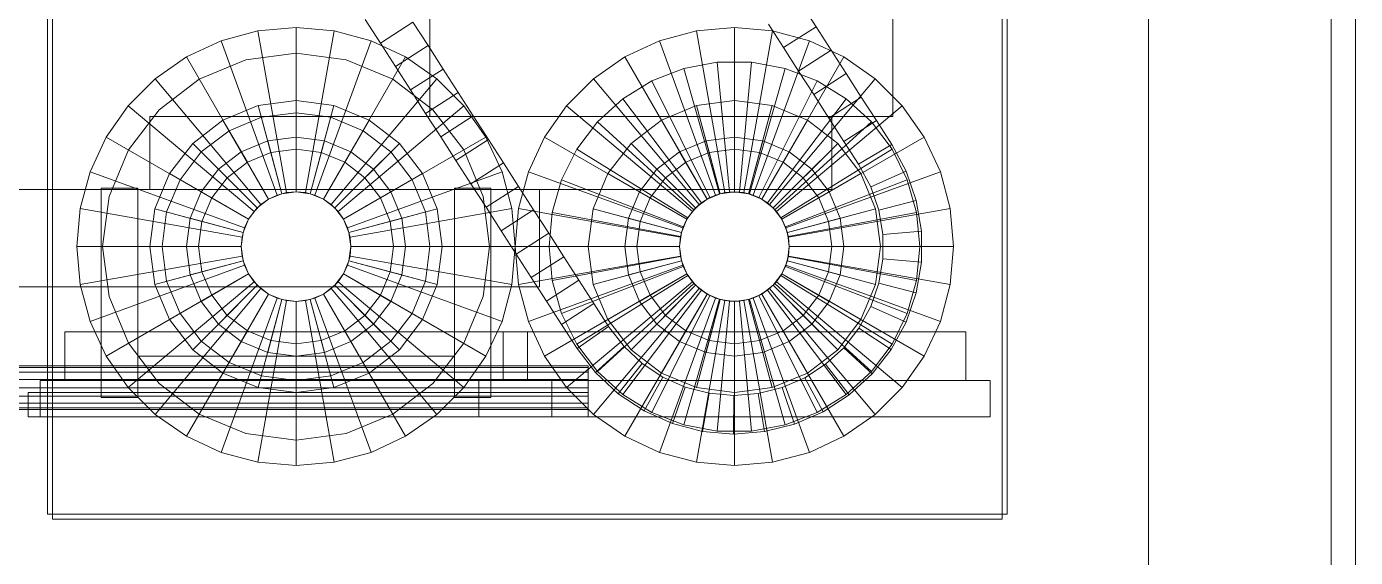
# Model space of a CAD drawing. Header units: millimetres. Extents: x -2500 to 58855, y -53268 to 6837.
# Drawn here: x 57156 to 57702, y 1799 to 2017 of the extents above; entities that cross this region are included whole.
import ezdxf

# ---------------------------------------------------------------- set-up
doc = ezdxf.new("R2010")
doc.units = ezdxf.units.MM
doc.layers.add('lateral_secador', color=7, linetype='Continuous', lineweight=0)

msp = doc.modelspace()

# ---------------------------------------------------------------- linework, layer by layer
at = {"layer": 'lateral_secador'}
for p, q in [((57692.116, 2935), (57692.116, 1175)), ((57702.116, 665), (57702.116, 2935)), ((57617.116, 2900), (57617.116, 650)), ((57165.116, 2316.5), (57165.116, 1816.5)), ((57167.116, 2316.5), (57167.116, 1816.5)), ((57557.116, 1816.5), (57557.116, 2316.5)), ((57559.116, 1816.5), (57559.116, 2316.5)), ((57474.446, 2026.483), (57480.642, 2016.844)), ((57301.748, 2010.132), (57295.552, 2019.771)), ((57322.116, 2020), (57322.116, 1980)), ((57512.116, 1980), (57512.116, 2020)), ((57251.488, 2015.133), (57236.334, 2011.072)), ((57267.116, 2016.5), (57251.488, 2015.133)), ((57263.209, 1948.658), (57251.488, 2015.133)), ((57282.744, 2015.133), (57267.116, 2016.5)), ((57267.116, 1949), (57267.116, 2016.5)), ((57271.023, 1948.658), (57282.744, 2015.133)), ((57297.898, 2011.072), (57282.744, 2015.133)), ((57315.106, 2018.719), (57301.748, 2010.132)), ((57321.302, 2009.081), (57315.106, 2018.719)), ((57431.488, 2015.133), (57416.334, 2011.072)), ((57447.116, 2016.5), (57431.488, 2015.133)), ((57443.209, 1948.658), (57431.488, 2015.133)), ((57462.744, 2015.133), (57447.116, 2016.5)), ((57447.116, 1949), (57447.116, 2016.5)), ((57451.023, 1948.658), (57462.744, 2015.133)), ((57461.088, 2017.896), (57467.284, 2008.257)), ((57477.898, 2011.072), (57462.744, 2015.133)), ((57467.284, 2008.257), (57480.642, 2016.844)), ((57480.642, 2016.844), (57486.838, 2007.206)), ((57236.334, 2011.072), (57222.116, 2004.442)), ((57259.42, 1947.643), (57236.334, 2011.072)), ((57274.811, 1947.643), (57297.898, 2011.072)), ((57312.116, 2004.442), (57297.898, 2011.072)), ((57307.944, 2000.494), (57301.748, 2010.132)), ((57321.302, 2009.081), (57307.944, 2000.494)), ((57327.498, 1999.442), (57321.302, 2009.081)), ((57416.334, 2011.072), (57402.116, 2004.442)), ((57439.42, 1947.643), (57416.334, 2011.072)), ((57454.811, 1947.643), (57477.898, 2011.072)), ((57467.284, 2008.257), (57473.48, 1998.619)), ((57492.116, 2004.442), (57477.898, 2011.072)), ((57222.116, 2004.442), (57209.265, 1995.444)), ((57255.866, 1945.986), (57222.116, 2004.442)), ((57246.54, 2003.291), (57227.366, 1995.349)), ((57267.116, 2006), (57246.54, 2003.291)), ((57287.692, 2003.291), (57267.116, 2006)), ((57278.366, 1945.986), (57312.116, 2004.442)), ((57306.866, 1995.349), (57287.692, 2003.291)), ((57324.967, 1995.444), (57312.116, 2004.442)), ((57402.116, 2004.442), (57389.265, 1995.444)), ((57435.866, 1945.986), (57402.116, 2004.442)), ((57458.366, 1945.986), (57492.116, 2004.442)), ((57473.48, 1998.619), (57486.838, 2007.206)), ((57486.838, 2007.206), (57493.034, 1997.567)), ((57504.967, 1995.444), (57492.116, 2004.442)), ((57314.14, 1990.855), (57307.944, 2000.494)), ((57327.498, 1999.442), (57314.14, 1990.855)), ((57333.694, 1989.804), (57327.498, 1999.442)), ((57426.286, 1999.71), (57413.188, 1994.636)), ((57440.093, 2002.291), (57426.286, 1999.71)), ((57440.958, 1948.141), (57426.286, 1999.71)), ((57454.139, 2002.291), (57440.093, 2002.291)), ((57445.04, 1948.904), (57440.093, 2002.291)), ((57449.192, 1948.904), (57454.139, 2002.291)), ((57453.273, 1948.141), (57467.946, 1999.71)), ((57467.946, 1999.71), (57454.139, 2002.291)), ((57481.044, 1994.636), (57467.946, 1999.71)), ((57473.48, 1998.619), (57479.676, 1988.98)), ((57479.676, 1988.98), (57493.034, 1997.567)), ((57493.034, 1997.567), (57499.23, 1987.929)), ((57209.265, 1995.444), (57198.172, 1984.351)), ((57252.653, 1943.736), (57209.265, 1995.444)), ((57227.366, 1995.349), (57210.901, 1982.715)), ((57281.579, 1943.736), (57324.967, 1995.444)), ((57323.331, 1982.715), (57306.866, 1995.349)), ((57336.06, 1984.351), (57324.967, 1995.444)), ((57389.265, 1995.444), (57378.172, 1984.351)), ((57432.653, 1943.736), (57389.265, 1995.444)), ((57413.188, 1994.636), (57401.246, 1987.242)), ((57437.087, 1946.641), (57413.188, 1994.636)), ((57457.145, 1946.641), (57481.044, 1994.636)), ((57461.579, 1943.736), (57504.967, 1995.444)), ((57492.986, 1987.242), (57481.044, 1994.636)), ((57516.06, 1984.351), (57504.967, 1995.444)), ((57267.116, 1986.5), (57251.587, 1984.456)), ((57282.645, 1984.456), (57267.116, 1986.5)), ((57267.116, 1966.5), (57267.116, 1986.5)), ((57267.116, 1949), (57267.116, 1986.5)), ((57320.336, 1981.217), (57314.14, 1990.855)), ((57333.694, 1989.804), (57320.336, 1981.217)), ((57339.89, 1980.165), (57333.694, 1989.804)), ((57401.246, 1987.242), (57390.866, 1977.779)), ((57433.557, 1944.455), (57401.246, 1987.242)), ((57447.116, 1986.5), (57431.587, 1984.456)), ((57462.645, 1984.456), (57447.116, 1986.5)), ((57447.116, 1966.5), (57447.116, 1986.5)), ((57447.116, 1949), (57447.116, 1986.5)), ((57460.675, 1944.455), (57492.986, 1987.242)), ((57479.676, 1988.98), (57485.873, 1979.342)), ((57485.873, 1979.342), (57499.23, 1987.929)), ((57503.366, 1977.779), (57492.986, 1987.242)), ((57499.23, 1987.929), (57505.427, 1978.29)), ((57198.172, 1984.351), (57189.174, 1971.5)), ((57249.88, 1940.963), (57198.172, 1984.351)), ((57210.901, 1982.715), (57198.267, 1966.25)), ((57251.587, 1984.456), (57237.116, 1978.462)), ((57256.763, 1965.137), (57251.587, 1984.456)), ((57261.292, 1948.233), (57251.587, 1984.456)), ((57267.116, 1981.5), (57252.881, 1979.626)), ((57281.351, 1979.626), (57267.116, 1981.5)), ((57272.939, 1948.233), (57282.645, 1984.456)), ((57277.469, 1965.137), (57282.645, 1984.456)), ((57297.116, 1978.462), (57282.645, 1984.456)), ((57284.352, 1940.963), (57336.06, 1984.351)), ((57326.533, 1971.578), (57320.336, 1981.217)), ((57335.965, 1966.25), (57323.331, 1982.715)), ((57345.058, 1971.5), (57336.06, 1984.351)), ((57378.172, 1984.351), (57369.174, 1971.5)), ((57429.88, 1940.963), (57378.172, 1984.351)), ((57431.587, 1984.456), (57417.116, 1978.462)), ((57436.763, 1965.137), (57431.587, 1984.456)), ((57441.292, 1948.233), (57431.587, 1984.456)), ((57452.939, 1948.233), (57462.645, 1984.456)), ((57457.469, 1965.137), (57462.645, 1984.456)), ((57477.116, 1978.462), (57462.645, 1984.456)), ((57464.352, 1940.963), (57516.06, 1984.351)), ((57525.058, 1971.5), (57516.06, 1984.351)), ((57207.116, 1980), (57487.116, 1980)), ((57207.116, 1980), (57207.116, 1950)), ((57237.116, 1978.462), (57224.689, 1968.926)), ((57247.116, 1961.141), (57237.116, 1978.462)), ((57255.866, 1945.986), (57237.116, 1978.462)), ((57252.881, 1979.626), (57239.616, 1974.131)), ((57278.366, 1945.986), (57297.116, 1978.462)), ((57294.616, 1974.131), (57281.351, 1979.626)), ((57287.116, 1961.141), (57297.116, 1978.462)), ((57309.542, 1968.926), (57297.116, 1978.462)), ((57322.116, 1980), (57512.116, 1980)), ((57339.89, 1980.165), (57326.533, 1971.578)), ((57346.087, 1970.527), (57339.89, 1980.165)), ((57390.866, 1977.779), (57382.401, 1966.57)), ((57430.488, 1941.658), (57390.866, 1977.779)), ((57417.116, 1978.462), (57404.689, 1968.926)), ((57427.116, 1961.141), (57417.116, 1978.462)), ((57435.866, 1945.986), (57417.116, 1978.462)), ((57458.366, 1945.986), (57477.116, 1978.462)), ((57463.744, 1941.658), (57503.366, 1977.779)), ((57467.116, 1961.141), (57477.116, 1978.462)), ((57489.542, 1968.926), (57477.116, 1978.462)), ((57485.873, 1979.342), (57492.069, 1969.703)), ((57487.116, 1950), (57487.116, 1980)), ((57492.069, 1969.703), (57505.427, 1978.29)), ((57511.831, 1966.57), (57503.366, 1977.779)), ((57505.427, 1978.29), (57511.779, 1968.399)), ((57189.174, 1971.5), (57182.544, 1957.282)), ((57247.63, 1937.75), (57189.174, 1971.5)), ((57239.616, 1974.131), (57228.225, 1965.391)), ((57255.469, 1969.967), (57244.616, 1965.471)), ((57267.116, 1971.5), (57255.469, 1969.967)), ((57261.292, 1948.233), (57255.469, 1969.967)), ((57278.763, 1969.967), (57267.116, 1971.5)), ((57267.116, 1949), (57267.116, 1971.5)), ((57272.939, 1948.233), (57278.763, 1969.967)), ((57289.616, 1965.471), (57278.763, 1969.967)), ((57286.601, 1937.75), (57345.058, 1971.5)), ((57306.007, 1965.391), (57294.616, 1974.131)), ((57332.729, 1961.94), (57326.533, 1971.578)), ((57346.087, 1970.527), (57332.729, 1961.94)), ((57351.688, 1957.282), (57345.058, 1971.5)), ((57352.283, 1960.888), (57346.087, 1970.527)), ((57369.174, 1971.5), (57362.544, 1957.282)), ((57427.63, 1937.75), (57369.174, 1971.5)), ((57435.469, 1969.967), (57424.616, 1965.471)), ((57447.116, 1971.5), (57435.469, 1969.967)), ((57441.292, 1948.233), (57435.469, 1969.967)), ((57458.763, 1969.967), (57447.116, 1971.5)), ((57447.116, 1949), (57447.116, 1971.5)), ((57452.939, 1948.233), (57458.763, 1969.967)), ((57469.616, 1965.471), (57458.763, 1969.967)), ((57466.601, 1937.75), (57525.058, 1971.5)), ((57531.688, 1957.282), (57525.058, 1971.5)), ((57198.267, 1966.25), (57190.325, 1947.076)), ((57224.689, 1968.926), (57215.154, 1956.5)), ((57228.225, 1965.391), (57219.484, 1954)), ((57238.832, 1954.784), (57224.689, 1968.926)), ((57251.206, 1942.41), (57224.689, 1968.926)), ((57244.616, 1965.471), (57235.296, 1958.32)), ((57255.866, 1945.986), (57244.616, 1965.471)), ((57256.763, 1965.137), (57247.116, 1961.141)), ((57267.116, 1966.5), (57256.763, 1965.137)), ((57277.469, 1965.137), (57267.116, 1966.5)), ((57287.116, 1961.141), (57277.469, 1965.137)), ((57278.366, 1945.986), (57289.616, 1965.471)), ((57283.026, 1942.41), (57309.542, 1968.926)), ((57298.936, 1958.32), (57289.616, 1965.471)), ((57295.4, 1954.784), (57309.542, 1968.926)), ((57314.747, 1954), (57306.007, 1965.391)), ((57319.077, 1956.5), (57309.542, 1968.926)), ((57343.907, 1947.076), (57335.965, 1966.25)), ((57382.401, 1966.57), (57376.14, 1953.996)), ((57427.986, 1938.345), (57382.401, 1966.57)), ((57404.689, 1968.926), (57395.154, 1956.5)), ((57418.832, 1954.784), (57404.689, 1968.926)), ((57431.206, 1942.41), (57404.689, 1968.926)), ((57424.616, 1965.471), (57415.296, 1958.32)), ((57435.866, 1945.986), (57424.616, 1965.471)), ((57427.116, 1961.141), (57436.763, 1965.137)), ((57436.763, 1965.137), (57447.116, 1966.5)), ((57447.116, 1966.5), (57457.469, 1965.137)), ((57457.469, 1965.137), (57467.116, 1961.141)), ((57458.366, 1945.986), (57469.616, 1965.471)), ((57463.026, 1942.41), (57489.542, 1968.926)), ((57466.246, 1938.345), (57511.831, 1966.57)), ((57478.936, 1958.32), (57469.616, 1965.471)), ((57475.4, 1954.784), (57489.542, 1968.926)), ((57499.077, 1956.5), (57489.542, 1968.926)), ((57492.069, 1969.703), (57498.109, 1960.317)), ((57498.109, 1960.317), (57511.779, 1968.399)), ((57511.779, 1968.399), (57517.666, 1957.487)), ((57518.092, 1953.996), (57511.831, 1966.57)), ((57247.116, 1961.141), (57238.832, 1954.784)), ((57295.4, 1954.784), (57287.116, 1961.141)), ((57338.925, 1952.301), (57332.729, 1961.94)), ((57352.283, 1960.888), (57338.925, 1952.301)), ((57358.479, 1951.25), (57352.283, 1960.888)), ((57418.832, 1954.784), (57427.116, 1961.141)), ((57467.116, 1961.141), (57475.4, 1954.784)), ((57498.109, 1960.317), (57503.126, 1951.103)), ((57182.544, 1957.282), (57178.483, 1942.128)), ((57245.973, 1934.195), (57182.544, 1957.282)), ((57215.154, 1956.5), (57209.16, 1942.029)), ((57219.484, 1954), (57213.99, 1940.735)), ((57232.475, 1946.5), (57215.154, 1956.5)), ((57247.63, 1937.75), (57215.154, 1956.5)), ((57235.296, 1958.32), (57228.145, 1949)), ((57238.832, 1954.784), (57232.475, 1946.5)), ((57251.206, 1942.41), (57235.296, 1958.32)), ((57283.026, 1942.41), (57298.936, 1958.32)), ((57286.601, 1937.75), (57319.077, 1956.5)), ((57288.259, 1934.195), (57351.688, 1957.282)), ((57301.757, 1946.5), (57295.4, 1954.784)), ((57306.087, 1949), (57298.936, 1958.32)), ((57301.757, 1946.5), (57319.077, 1956.5)), ((57320.242, 1940.735), (57314.747, 1954)), ((57325.071, 1942.029), (57319.077, 1956.5)), ((57355.749, 1942.128), (57351.688, 1957.282)), ((57362.544, 1957.282), (57358.483, 1942.128)), ((57425.973, 1934.195), (57362.544, 1957.282)), ((57376.14, 1953.996), (57372.296, 1940.486)), ((57426.135, 1934.628), (57376.14, 1953.996)), ((57395.154, 1956.5), (57389.16, 1942.029)), ((57412.475, 1946.5), (57395.154, 1956.5)), ((57427.63, 1937.75), (57395.154, 1956.5)), ((57415.296, 1958.32), (57408.145, 1949)), ((57412.475, 1946.5), (57418.832, 1954.784)), ((57431.206, 1942.41), (57415.296, 1958.32)), ((57463.026, 1942.41), (57478.936, 1958.32)), ((57466.601, 1937.75), (57499.077, 1956.5)), ((57468.096, 1934.628), (57518.092, 1953.996)), ((57468.259, 1934.195), (57531.688, 1957.282)), ((57475.4, 1954.784), (57481.757, 1946.5)), ((57486.087, 1949), (57478.936, 1958.32)), ((57481.757, 1946.5), (57499.077, 1956.5)), ((57505.071, 1942.029), (57499.077, 1956.5)), ((57503.126, 1951.103), (57517.666, 1957.487)), ((57517.666, 1957.487), (57521.813, 1945.421)), ((57521.936, 1940.486), (57518.092, 1953.996)), ((57535.749, 1942.128), (57531.688, 1957.282)), ((38067.116, 1950), (57367.116, 1950)), ((57187.116, 1950.5), (57202.116, 1950.5)), ((57187.116, 1950.5), (57187.116, 1864.5)), ((57202.116, 1864.5), (57202.116, 1950.5)), ((57207.116, 1950), (57487.116, 1950)), ((57228.145, 1949), (57223.649, 1938.147)), ((57247.63, 1937.75), (57228.145, 1949)), ((57261.292, 1948.233), (57255.866, 1945.986)), ((57259.42, 1947.643), (57263.209, 1948.658)), ((57267.116, 1949), (57261.292, 1948.233)), ((57263.209, 1948.658), (57267.116, 1949)), ((57272.939, 1948.233), (57267.116, 1949)), ((57267.116, 1949), (57271.023, 1948.658)), ((57271.023, 1948.658), (57274.811, 1947.643)), ((57278.366, 1945.986), (57272.939, 1948.233)), ((57286.601, 1937.75), (57306.087, 1949)), ((57310.583, 1938.147), (57306.087, 1949)), ((57332.116, 1950.5), (57347.116, 1950.5)), ((57332.116, 1950.5), (57332.116, 1864.5)), ((57345.121, 1942.663), (57338.925, 1952.301)), ((57358.479, 1951.25), (57345.121, 1942.663)), ((57347.116, 1864.5), (57347.116, 1950.5)), ((57364.675, 1941.611), (57358.479, 1951.25)), ((57367.116, 1910), (57367.116, 1950)), ((57408.145, 1949), (57403.649, 1938.147)), ((57427.63, 1937.75), (57408.145, 1949)), ((57441.292, 1948.233), (57435.866, 1945.986)), ((57437.087, 1946.641), (57440.958, 1948.141)), ((57439.42, 1947.643), (57443.209, 1948.658)), ((57440.958, 1948.141), (57445.04, 1948.904)), ((57447.116, 1949), (57441.292, 1948.233)), ((57443.209, 1948.658), (57447.116, 1949)), ((57445.04, 1948.904), (57449.192, 1948.904)), ((57452.939, 1948.233), (57447.116, 1949)), ((57447.116, 1949), (57451.023, 1948.658)), ((57449.192, 1948.904), (57453.273, 1948.141)), ((57451.023, 1948.658), (57454.811, 1947.643)), ((57458.366, 1945.986), (57452.939, 1948.233)), ((57453.273, 1948.141), (57457.145, 1946.641)), ((57466.601, 1937.75), (57486.087, 1949)), ((57490.583, 1938.147), (57486.087, 1949)), ((57503.126, 1951.103), (57506.419, 1941.521)), ((57190.325, 1947.076), (57187.616, 1926.5)), ((57232.475, 1946.5), (57228.479, 1936.853)), ((57249.88, 1940.963), (57252.653, 1943.736)), ((57255.866, 1945.986), (57251.206, 1942.41)), ((57252.653, 1943.736), (57255.866, 1945.986)), ((57255.866, 1945.986), (57259.42, 1947.643)), ((57274.811, 1947.643), (57278.366, 1945.986)), ((57283.026, 1942.41), (57278.366, 1945.986)), ((57278.366, 1945.986), (57281.579, 1943.736)), ((57281.579, 1943.736), (57284.352, 1940.963)), ((57305.753, 1936.853), (57301.757, 1946.5)), ((57346.616, 1926.5), (57343.907, 1947.076)), ((57351.317, 1933.024), (57345.121, 1942.663)), ((57408.479, 1936.853), (57412.475, 1946.5)), ((57429.88, 1940.963), (57432.653, 1943.736)), ((57430.488, 1941.658), (57433.557, 1944.455)), ((57435.866, 1945.986), (57431.206, 1942.41)), ((57432.653, 1943.736), (57435.866, 1945.986)), ((57433.557, 1944.455), (57437.087, 1946.641)), ((57435.866, 1945.986), (57439.42, 1947.643)), ((57454.811, 1947.643), (57458.366, 1945.986)), ((57457.145, 1946.641), (57460.675, 1944.455)), ((57463.026, 1942.41), (57458.366, 1945.986)), ((57458.366, 1945.986), (57461.579, 1943.736)), ((57460.675, 1944.455), (57463.744, 1941.658)), ((57461.579, 1943.736), (57464.352, 1940.963)), ((57481.757, 1946.5), (57485.753, 1936.853)), ((57506.419, 1941.521), (57521.813, 1945.421)), ((57521.813, 1945.421), (57523.911, 1932.834)), ((57178.483, 1942.128), (57177.116, 1926.5)), ((57244.958, 1930.407), (57178.483, 1942.128)), ((57209.16, 1942.029), (57207.116, 1926.5)), ((57228.479, 1936.853), (57209.16, 1942.029)), ((57245.383, 1932.323), (57209.16, 1942.029)), ((57213.99, 1940.735), (57212.116, 1926.5)), ((57223.649, 1938.147), (57222.116, 1926.5)), ((57245.383, 1932.323), (57223.649, 1938.147)), ((57247.63, 1937.75), (57245.383, 1932.323)), ((57245.973, 1934.195), (57247.63, 1937.75)), ((57251.206, 1942.41), (57247.63, 1937.75)), ((57247.63, 1937.75), (57249.88, 1940.963)), ((57286.601, 1937.75), (57283.026, 1942.41)), ((57284.352, 1940.963), (57286.601, 1937.75)), ((57288.849, 1932.323), (57286.601, 1937.75)), ((57286.601, 1937.75), (57288.259, 1934.195)), ((57288.849, 1932.323), (57325.071, 1942.029)), ((57288.849, 1932.323), (57310.583, 1938.147)), ((57289.274, 1930.407), (57355.749, 1942.128)), ((57305.753, 1936.853), (57325.071, 1942.029)), ((57312.116, 1926.5), (57310.583, 1938.147)), ((57322.116, 1926.5), (57320.242, 1940.735)), ((57327.116, 1926.5), (57325.071, 1942.029)), ((57364.675, 1941.611), (57351.317, 1933.024)), ((57357.116, 1926.5), (57355.749, 1942.128)), ((57358.483, 1942.128), (57357.116, 1926.5)), ((57424.958, 1930.407), (57358.483, 1942.128)), ((57370.871, 1931.973), (57364.675, 1941.611)), ((57372.296, 1940.486), (57371, 1926.5)), ((57424.999, 1930.634), (57372.296, 1940.486)), ((57389.16, 1942.029), (57387.116, 1926.5)), ((57408.479, 1936.853), (57389.16, 1942.029)), ((57425.383, 1932.323), (57389.16, 1942.029)), ((57403.649, 1938.147), (57402.116, 1926.5)), ((57425.383, 1932.323), (57403.649, 1938.147)), ((57427.63, 1937.75), (57425.383, 1932.323)), ((57425.973, 1934.195), (57427.63, 1937.75)), ((57426.135, 1934.628), (57427.986, 1938.345)), ((57431.206, 1942.41), (57427.63, 1937.75)), ((57427.63, 1937.75), (57429.88, 1940.963)), ((57427.986, 1938.345), (57430.488, 1941.658)), ((57466.601, 1937.75), (57463.026, 1942.41)), ((57463.744, 1941.658), (57466.246, 1938.345)), ((57464.352, 1940.963), (57466.601, 1937.75)), ((57466.246, 1938.345), (57468.096, 1934.628)), ((57468.849, 1932.323), (57466.601, 1937.75)), ((57466.601, 1937.75), (57468.259, 1934.195)), ((57468.849, 1932.323), (57505.071, 1942.029)), ((57468.849, 1932.323), (57490.583, 1938.147)), ((57469.233, 1930.634), (57521.936, 1940.486)), ((57469.274, 1930.407), (57535.749, 1942.128)), ((57485.753, 1936.853), (57505.071, 1942.029)), ((57492.116, 1926.5), (57490.583, 1938.147)), ((57507.116, 1926.5), (57505.071, 1942.029)), ((57506.419, 1941.521), (57508.085, 1931.529)), ((57523.232, 1926.5), (57521.936, 1940.486)), ((57537.116, 1926.5), (57535.749, 1942.128)), ((57228.479, 1936.853), (57227.116, 1926.5)), ((57245.383, 1932.323), (57244.616, 1926.5)), ((57244.958, 1930.407), (57245.973, 1934.195)), ((57288.259, 1934.195), (57289.274, 1930.407)), ((57289.616, 1926.5), (57288.849, 1932.323)), ((57307.116, 1926.5), (57305.753, 1936.853)), ((57357.513, 1923.385), (57351.317, 1933.024)), ((57370.871, 1931.973), (57357.513, 1923.385)), ((57377.068, 1922.334), (57370.871, 1931.973)), ((57407.116, 1926.5), (57408.479, 1936.853)), ((57425.383, 1932.323), (57424.616, 1926.5)), ((57424.958, 1930.407), (57425.973, 1934.195)), ((57424.999, 1930.634), (57426.135, 1934.628)), ((57468.096, 1934.628), (57469.233, 1930.634)), ((57468.259, 1934.195), (57469.274, 1930.407)), ((57469.616, 1926.5), (57468.849, 1932.323)), ((57485.753, 1936.853), (57487.116, 1926.5)), ((57508.085, 1931.529), (57523.911, 1932.834)), ((57523.911, 1932.834), (57523.903, 1920.074)), ((57244.616, 1926.5), (57177.116, 1926.5)), ((57177.116, 1926.5), (57178.483, 1910.872)), ((57187.616, 1926.5), (57190.325, 1905.924)), ((57227.116, 1926.5), (57207.116, 1926.5)), ((57207.116, 1926.5), (57209.16, 1910.971)), ((57244.616, 1926.5), (57207.116, 1926.5)), ((57212.116, 1926.5), (57213.99, 1912.265)), ((57244.616, 1926.5), (57222.116, 1926.5)), ((57222.116, 1926.5), (57223.649, 1914.853)), ((57227.116, 1926.5), (57228.479, 1916.147)), ((57244.616, 1926.5), (57244.958, 1930.407)), ((57244.616, 1926.5), (57245.383, 1920.677)), ((57244.958, 1922.593), (57244.616, 1926.5)), ((57288.849, 1920.677), (57289.616, 1926.5)), ((57289.274, 1930.407), (57289.616, 1926.5)), ((57289.616, 1926.5), (57289.274, 1922.593)), ((57327.116, 1926.5), (57289.616, 1926.5)), ((57312.116, 1926.5), (57289.616, 1926.5)), ((57357.116, 1926.5), (57289.616, 1926.5)), ((57305.753, 1916.147), (57307.116, 1926.5)), ((57327.116, 1926.5), (57307.116, 1926.5)), ((57310.583, 1914.853), (57312.116, 1926.5)), ((57320.242, 1912.265), (57322.116, 1926.5)), ((57325.071, 1910.971), (57327.116, 1926.5)), ((57343.907, 1905.924), (57346.616, 1926.5)), ((57355.749, 1910.872), (57357.116, 1926.5)), ((57424.616, 1926.5), (57357.116, 1926.5)), ((57357.116, 1926.5), (57358.483, 1910.872)), ((57424.616, 1926.5), (57371, 1926.5)), ((57371, 1926.5), (57372.296, 1912.514)), ((57407.116, 1926.5), (57387.116, 1926.5)), ((57387.116, 1926.5), (57389.16, 1910.971)), ((57424.616, 1926.5), (57387.116, 1926.5)), ((57424.616, 1926.5), (57402.116, 1926.5)), ((57402.116, 1926.5), (57403.649, 1914.853)), ((57408.479, 1916.147), (57407.116, 1926.5)), ((57424.616, 1926.5), (57424.999, 1930.634)), ((57424.616, 1926.5), (57424.958, 1930.407)), ((57424.616, 1926.5), (57425.383, 1920.677)), ((57424.999, 1922.366), (57424.616, 1926.5)), ((57424.958, 1922.593), (57424.616, 1926.5)), ((57468.849, 1920.677), (57469.616, 1926.5)), ((57469.233, 1930.634), (57469.616, 1926.5)), ((57469.616, 1926.5), (57469.233, 1922.366)), ((57469.274, 1930.407), (57469.616, 1926.5)), ((57469.616, 1926.5), (57469.274, 1922.593)), ((57507.116, 1926.5), (57469.616, 1926.5)), ((57492.116, 1926.5), (57469.616, 1926.5)), ((57523.232, 1926.5), (57469.616, 1926.5)), ((57537.116, 1926.5), (57469.616, 1926.5)), ((57487.116, 1926.5), (57485.753, 1916.147)), ((57507.116, 1926.5), (57487.116, 1926.5)), ((57490.583, 1914.853), (57492.116, 1926.5)), ((57505.071, 1910.971), (57507.116, 1926.5)), ((57508.085, 1931.529), (57508.079, 1921.399)), ((57521.936, 1912.514), (57523.232, 1926.5)), ((57535.749, 1910.872), (57537.116, 1926.5)), ((57244.958, 1922.593), (57178.483, 1910.872)), ((57245.973, 1918.805), (57244.958, 1922.593)), ((57289.274, 1922.593), (57288.259, 1918.805)), ((57289.274, 1922.593), (57355.749, 1910.872)), ((57363.71, 1913.747), (57357.513, 1923.385)), ((57424.958, 1922.593), (57358.483, 1910.872)), ((57377.068, 1922.334), (57363.71, 1913.747)), ((57424.999, 1922.366), (57372.296, 1912.514)), ((57383.264, 1912.696), (57377.068, 1922.334)), ((57425.973, 1918.805), (57424.958, 1922.593)), ((57426.135, 1918.372), (57424.999, 1922.366)), ((57469.233, 1922.366), (57468.096, 1918.372)), ((57469.274, 1922.593), (57468.259, 1918.805)), ((57469.233, 1922.366), (57521.936, 1912.514)), ((57469.274, 1922.593), (57535.749, 1910.872)), ((57508.079, 1921.399), (57506.401, 1911.408)), ((57508.079, 1921.399), (57523.903, 1920.074)), ((57245.973, 1918.805), (57182.544, 1895.718)), ((57247.63, 1915.25), (57189.174, 1881.5)), ((57245.383, 1920.677), (57209.16, 1910.971)), ((57228.479, 1916.147), (57209.16, 1910.971)), ((57247.63, 1915.25), (57215.154, 1896.5)), ((57245.383, 1920.677), (57223.649, 1914.853)), ((57247.63, 1915.25), (57228.145, 1904)), ((57228.479, 1916.147), (57232.475, 1906.5)), ((57245.383, 1920.677), (57247.63, 1915.25)), ((57247.63, 1915.25), (57245.973, 1918.805)), ((57247.63, 1915.25), (57251.206, 1910.59)), ((57249.88, 1912.037), (57247.63, 1915.25)), ((57283.026, 1910.59), (57286.601, 1915.25)), ((57286.601, 1915.25), (57284.352, 1912.037)), ((57286.601, 1915.25), (57288.849, 1920.677)), ((57288.259, 1918.805), (57286.601, 1915.25)), ((57286.601, 1915.25), (57319.077, 1896.5)), ((57286.601, 1915.25), (57306.087, 1904)), ((57286.601, 1915.25), (57345.058, 1881.5)), ((57288.259, 1918.805), (57351.688, 1895.718)), ((57288.849, 1920.677), (57325.071, 1910.971)), ((57288.849, 1920.677), (57310.583, 1914.853)), ((57301.757, 1906.5), (57305.753, 1916.147)), ((57305.753, 1916.147), (57325.071, 1910.971)), ((57425.973, 1918.805), (57362.544, 1895.718)), ((57427.63, 1915.25), (57369.174, 1881.5)), ((57426.135, 1918.372), (57376.14, 1899.004)), ((57425.383, 1920.677), (57389.16, 1910.971)), ((57408.479, 1916.147), (57389.16, 1910.971)), ((57427.63, 1915.25), (57395.154, 1896.5)), ((57425.383, 1920.677), (57403.649, 1914.853)), ((57427.63, 1915.25), (57408.145, 1904)), ((57412.475, 1906.5), (57408.479, 1916.147)), ((57425.383, 1920.677), (57427.63, 1915.25)), ((57427.63, 1915.25), (57425.973, 1918.805)), ((57427.986, 1914.655), (57426.135, 1918.372)), ((57427.63, 1915.25), (57431.206, 1910.59)), ((57429.88, 1912.037), (57427.63, 1915.25)), ((57463.026, 1910.59), (57466.601, 1915.25)), ((57466.601, 1915.25), (57464.352, 1912.037)), ((57468.096, 1918.372), (57466.246, 1914.655)), ((57466.601, 1915.25), (57468.849, 1920.677)), ((57468.259, 1918.805), (57466.601, 1915.25)), ((57466.601, 1915.25), (57499.077, 1896.5)), ((57466.601, 1915.25), (57486.087, 1904)), ((57466.601, 1915.25), (57525.058, 1881.5)), ((57468.096, 1918.372), (57518.092, 1899.004)), ((57468.259, 1918.805), (57531.688, 1895.718)), ((57468.849, 1920.677), (57505.071, 1910.971)), ((57468.849, 1920.677), (57490.583, 1914.853)), ((57485.753, 1916.147), (57481.757, 1906.5)), ((57485.753, 1916.147), (57505.071, 1910.971)), ((57523.903, 1920.074), (57521.79, 1907.49)), ((38067.116, 1910), (57367.116, 1910)), ((57178.483, 1910.872), (57182.544, 1895.718)), ((57249.88, 1912.037), (57198.172, 1868.649)), ((57209.16, 1910.971), (57215.154, 1896.5)), ((57213.99, 1912.265), (57219.484, 1899)), ((57223.649, 1914.853), (57228.145, 1904)), ((57251.206, 1910.59), (57224.689, 1884.074)), ((57251.206, 1910.59), (57235.296, 1894.68)), ((57252.653, 1909.264), (57249.88, 1912.037)), ((57251.206, 1910.59), (57255.866, 1907.014)), ((57278.366, 1907.014), (57283.026, 1910.59)), ((57284.352, 1912.037), (57281.579, 1909.264)), ((57283.026, 1910.59), (57309.542, 1884.074)), ((57283.026, 1910.59), (57298.936, 1894.68)), ((57284.352, 1912.037), (57336.06, 1868.649)), ((57306.087, 1904), (57310.583, 1914.853)), ((57314.747, 1899), (57320.242, 1912.265)), ((57319.077, 1896.5), (57325.071, 1910.971)), ((57351.688, 1895.718), (57355.749, 1910.872)), ((57358.483, 1910.872), (57362.544, 1895.718)), ((57369.906, 1904.108), (57363.71, 1913.747)), ((57383.264, 1912.696), (57369.906, 1904.108)), ((57372.296, 1912.514), (57376.14, 1899.004)), ((57429.88, 1912.037), (57378.172, 1868.649)), ((57427.986, 1914.655), (57382.401, 1886.43)), ((57389.46, 1903.057), (57383.264, 1912.696)), ((57389.16, 1910.971), (57395.154, 1896.5)), ((57430.488, 1911.342), (57390.866, 1875.221)), ((57403.649, 1914.853), (57408.145, 1904)), ((57431.206, 1910.59), (57404.689, 1884.074)), ((57431.206, 1910.59), (57415.296, 1894.68)), ((57430.488, 1911.342), (57427.986, 1914.655)), ((57432.653, 1909.264), (57429.88, 1912.037)), ((57433.557, 1908.545), (57430.488, 1911.342)), ((57431.206, 1910.59), (57435.866, 1907.014)), ((57458.366, 1907.014), (57463.026, 1910.59)), ((57463.744, 1911.342), (57460.675, 1908.545)), ((57464.352, 1912.037), (57461.579, 1909.264)), ((57463.026, 1910.59), (57489.542, 1884.074)), ((57463.026, 1910.59), (57478.936, 1894.68)), ((57466.246, 1914.655), (57463.744, 1911.342)), ((57463.744, 1911.342), (57503.366, 1875.221)), ((57464.352, 1912.037), (57516.06, 1868.649)), ((57466.246, 1914.655), (57511.831, 1886.43)), ((57486.087, 1904), (57490.583, 1914.853)), ((57499.077, 1896.5), (57505.071, 1910.971)), ((57506.401, 1911.408), (57503.097, 1901.831)), ((57506.401, 1911.408), (57521.79, 1907.49)), ((57518.092, 1899.004), (57521.936, 1912.514)), ((57531.688, 1895.718), (57535.749, 1910.872)), ((57190.325, 1905.924), (57198.267, 1886.75)), ((57252.653, 1909.264), (57209.265, 1857.556)), ((57232.475, 1906.5), (57215.154, 1896.5)), ((57255.866, 1907.014), (57222.116, 1848.558)), ((57232.475, 1906.5), (57238.832, 1898.216)), ((57259.42, 1905.357), (57236.334, 1841.928)), ((57255.866, 1907.014), (57237.116, 1874.538)), ((57255.866, 1907.014), (57244.616, 1887.529)), ((57263.209, 1904.342), (57251.488, 1837.867)), ((57261.292, 1904.767), (57251.587, 1868.544)), ((57255.866, 1907.014), (57252.653, 1909.264)), ((57261.292, 1904.767), (57255.469, 1883.033)), ((57255.866, 1907.014), (57261.292, 1904.767)), ((57259.42, 1905.357), (57255.866, 1907.014)), ((57263.209, 1904.342), (57259.42, 1905.357)), ((57261.292, 1904.767), (57267.116, 1904)), ((57267.116, 1904), (57263.209, 1904.342)), ((57267.116, 1904), (57272.939, 1904.767)), ((57271.023, 1904.342), (57267.116, 1904)), ((57274.811, 1905.357), (57271.023, 1904.342)), ((57271.023, 1904.342), (57282.744, 1837.867)), ((57272.939, 1904.767), (57278.366, 1907.014)), ((57272.939, 1904.767), (57282.645, 1868.544)), ((57272.939, 1904.767), (57278.763, 1883.033)), ((57278.366, 1907.014), (57274.811, 1905.357)), ((57274.811, 1905.357), (57297.898, 1841.928)), ((57281.579, 1909.264), (57278.366, 1907.014)), ((57278.366, 1907.014), (57297.116, 1874.538)), ((57278.366, 1907.014), (57289.616, 1887.529)), ((57278.366, 1907.014), (57312.116, 1848.558)), ((57281.579, 1909.264), (57324.967, 1857.556)), ((57295.4, 1898.216), (57301.757, 1906.5)), ((57301.757, 1906.5), (57319.077, 1896.5)), ((57335.965, 1886.75), (57343.907, 1905.924)), ((57432.653, 1909.264), (57389.265, 1857.556)), ((57412.475, 1906.5), (57395.154, 1896.5)), ((57433.557, 1908.545), (57401.246, 1865.758)), ((57435.866, 1907.014), (57402.116, 1848.558)), ((57418.832, 1898.216), (57412.475, 1906.5)), ((57437.087, 1906.359), (57413.188, 1858.364)), ((57439.42, 1905.357), (57416.334, 1841.928)), ((57435.866, 1907.014), (57417.116, 1874.538)), ((57435.866, 1907.014), (57424.616, 1887.529)), ((57440.958, 1904.859), (57426.286, 1853.29)), ((57443.209, 1904.342), (57431.488, 1837.867)), ((57441.292, 1904.767), (57431.587, 1868.544)), ((57435.866, 1907.014), (57432.653, 1909.264)), ((57437.087, 1906.359), (57433.557, 1908.545)), ((57441.292, 1904.767), (57435.469, 1883.033)), ((57435.866, 1907.014), (57441.292, 1904.767)), ((57439.42, 1905.357), (57435.866, 1907.014)), ((57440.958, 1904.859), (57437.087, 1906.359)), ((57443.209, 1904.342), (57439.42, 1905.357)), ((57445.04, 1904.096), (57440.958, 1904.859)), ((57441.292, 1904.767), (57447.116, 1904)), ((57447.116, 1904), (57443.209, 1904.342)), ((57447.116, 1904), (57452.939, 1904.767)), ((57451.023, 1904.342), (57447.116, 1904)), ((57453.273, 1904.859), (57449.192, 1904.096)), ((57454.811, 1905.357), (57451.023, 1904.342)), ((57451.023, 1904.342), (57462.744, 1837.867)), ((57452.939, 1904.767), (57458.366, 1907.014)), ((57452.939, 1904.767), (57462.645, 1868.544)), ((57452.939, 1904.767), (57458.763, 1883.033)), ((57457.145, 1906.359), (57453.273, 1904.859)), ((57453.273, 1904.859), (57467.946, 1853.29)), ((57458.366, 1907.014), (57454.811, 1905.357)), ((57454.811, 1905.357), (57477.898, 1841.928)), ((57460.675, 1908.545), (57457.145, 1906.359)), ((57457.145, 1906.359), (57481.044, 1858.364)), ((57461.579, 1909.264), (57458.366, 1907.014)), ((57458.366, 1907.014), (57477.116, 1874.538)), ((57458.366, 1907.014), (57469.616, 1887.529)), ((57458.366, 1907.014), (57492.116, 1848.558)), ((57460.675, 1908.545), (57492.986, 1865.758)), ((57461.579, 1909.264), (57504.967, 1857.556)), ((57481.757, 1906.5), (57475.4, 1898.216)), ((57481.757, 1906.5), (57499.077, 1896.5)), ((57521.79, 1907.49), (57517.629, 1895.428)), ((57219.484, 1899), (57228.225, 1887.609)), ((57228.145, 1904), (57235.296, 1894.68)), ((57267.116, 1904), (57267.116, 1866.5)), ((57267.116, 1904), (57267.116, 1881.5)), ((57267.116, 1904), (57267.116, 1836.5)), ((57298.936, 1894.68), (57306.087, 1904)), ((57306.007, 1887.609), (57314.747, 1899)), ((57376.102, 1894.47), (57369.906, 1904.108)), ((57389.46, 1903.057), (57376.102, 1894.47)), ((57376.14, 1899.004), (57382.401, 1886.43)), ((57395.473, 1893.692), (57389.46, 1903.057)), ((57408.145, 1904), (57415.296, 1894.68)), ((57445.04, 1904.096), (57440.093, 1850.709)), ((57449.192, 1904.096), (57445.04, 1904.096)), ((57447.116, 1904), (57447.116, 1866.5)), ((57447.116, 1904), (57447.116, 1881.5)), ((57447.116, 1904), (57447.116, 1836.5)), ((57449.192, 1904.096), (57454.139, 1850.709)), ((57478.936, 1894.68), (57486.087, 1904)), ((57503.097, 1901.831), (57498.259, 1892.931)), ((57503.097, 1901.831), (57517.629, 1895.428)), ((57511.831, 1886.43), (57518.092, 1899.004)), ((57182.544, 1895.718), (57189.174, 1881.5)), ((57215.154, 1896.5), (57224.689, 1884.074)), ((57238.832, 1898.216), (57224.689, 1884.074)), ((57235.296, 1894.68), (57244.616, 1887.529)), ((57238.832, 1898.216), (57247.116, 1891.859)), ((57287.116, 1891.859), (57295.4, 1898.216)), ((57289.616, 1887.529), (57298.936, 1894.68)), ((57295.4, 1898.216), (57309.542, 1884.074)), ((57309.542, 1884.074), (57319.077, 1896.5)), ((57345.058, 1881.5), (57351.688, 1895.718)), ((57362.544, 1895.718), (57369.174, 1881.5)), ((57382.482, 1884.559), (57376.102, 1894.47)), ((57395.473, 1893.692), (57382.482, 1884.559)), ((57395.154, 1896.5), (57404.689, 1884.074)), ((57401.821, 1885.38), (57395.473, 1893.692)), ((57418.832, 1898.216), (57404.689, 1884.074)), ((57415.296, 1894.68), (57424.616, 1887.529)), ((57427.116, 1891.859), (57418.832, 1898.216)), ((57475.4, 1898.216), (57467.116, 1891.859)), ((57469.616, 1887.529), (57478.936, 1894.68)), ((57475.4, 1898.216), (57489.542, 1884.074)), ((57489.542, 1884.074), (57499.077, 1896.5)), ((57517.629, 1895.428), (57511.535, 1884.217)), ((57525.058, 1881.5), (57531.688, 1895.718)), ((57172.116, 1891.5), (57362.116, 1891.5)), ((57172.116, 1891.5), (57172.116, 1871.5)), ((57247.116, 1891.859), (57237.116, 1874.538)), ((57247.116, 1891.859), (57256.763, 1887.863)), ((57277.469, 1887.863), (57287.116, 1891.859)), ((57287.116, 1891.859), (57297.116, 1874.538)), ((57352.116, 1891.5), (57542.116, 1891.5)), ((57352.116, 1891.5), (57352.116, 1871.5)), ((57362.116, 1871.5), (57362.116, 1891.5)), ((57427.116, 1891.859), (57417.116, 1874.538)), ((57436.763, 1887.863), (57427.116, 1891.859)), ((57467.116, 1891.859), (57457.469, 1887.863)), ((57467.116, 1891.859), (57477.116, 1874.538)), ((57498.259, 1892.931), (57492.018, 1884.951)), ((57498.259, 1892.931), (57511.535, 1884.217)), ((57542.116, 1871.5), (57542.116, 1891.5)), ((57198.267, 1886.75), (57210.901, 1870.285)), ((57224.689, 1884.074), (57237.116, 1874.538)), ((57228.225, 1887.609), (57239.616, 1878.869)), ((57244.616, 1887.529), (57255.469, 1883.033)), ((57256.763, 1887.863), (57251.587, 1868.544)), ((57255.469, 1883.033), (57267.116, 1881.5)), ((57256.763, 1887.863), (57267.116, 1886.5)), ((57267.116, 1886.5), (57277.469, 1887.863)), ((57267.116, 1886.5), (57267.116, 1866.5)), ((57267.116, 1881.5), (57278.763, 1883.033)), ((57277.469, 1887.863), (57282.645, 1868.544)), ((57278.763, 1883.033), (57289.616, 1887.529)), ((57294.616, 1878.869), (57306.007, 1887.609)), ((57297.116, 1874.538), (57309.542, 1884.074)), ((57323.331, 1870.285), (57335.965, 1886.75)), ((57382.401, 1886.43), (57390.866, 1875.221)), ((57390.063, 1874.706), (57382.482, 1884.559)), ((57401.821, 1885.38), (57390.063, 1874.706)), ((57409.228, 1878.469), (57401.821, 1885.38)), ((57404.689, 1884.074), (57417.116, 1874.538)), ((57424.616, 1887.529), (57435.469, 1883.033)), ((57436.763, 1887.863), (57431.587, 1868.544)), ((57435.469, 1883.033), (57447.116, 1881.5)), ((57447.116, 1886.5), (57436.763, 1887.863)), ((57457.469, 1887.863), (57447.116, 1886.5)), ((57447.116, 1886.5), (57447.116, 1866.5)), ((57447.116, 1881.5), (57458.763, 1883.033)), ((57457.469, 1887.863), (57462.645, 1868.544)), ((57458.763, 1883.033), (57469.616, 1887.529)), ((57477.116, 1874.538), (57489.542, 1884.074)), ((57492.018, 1884.951), (57484.546, 1878.111)), ((57492.018, 1884.951), (57503.674, 1874.166)), ((57503.366, 1875.221), (57511.831, 1886.43)), ((57511.535, 1884.217), (57503.674, 1874.166)), ((57137.116, 1877.5), (57387.116, 1877.5)), ((57189.174, 1881.5), (57198.172, 1868.649)), ((57202.116, 1881.5), (57332.116, 1881.5)), ((57202.116, 1881.5), (57202.116, 1866.5)), ((57239.616, 1878.869), (57252.881, 1873.374)), ((57281.351, 1873.374), (57294.616, 1878.869)), ((57332.116, 1866.5), (57332.116, 1881.5)), ((57336.06, 1868.649), (57345.058, 1881.5)), ((57369.174, 1881.5), (57378.172, 1868.649)), ((57387.116, 1876.815), (57387.116, 1877.5)), ((57409.228, 1878.469), (57399.393, 1866.001)), ((57417.674, 1872.875), (57409.228, 1878.469)), ((57484.546, 1878.111), (57476.047, 1872.598)), ((57484.546, 1878.111), (57494.262, 1865.55)), ((57516.06, 1868.649), (57525.058, 1881.5)), ((57137.116, 1876.815), (57387.116, 1876.815)), ((57137.116, 1874.864), (57387.116, 1874.864)), ((57137.116, 1871.944), (57387.116, 1871.944)), ((57237.116, 1874.538), (57251.587, 1868.544)), ((57252.881, 1873.374), (57267.116, 1871.5)), ((57267.116, 1871.5), (57281.351, 1873.374)), ((57282.645, 1868.544), (57297.116, 1874.538)), ((57387.116, 1874.864), (57387.116, 1876.815)), ((57387.116, 1871.944), (57387.116, 1874.864)), ((57387.116, 1868.5), (57387.116, 1871.944)), ((57399.393, 1866.001), (57390.063, 1874.706)), ((57390.866, 1875.221), (57401.246, 1865.758)), ((57417.674, 1872.875), (57410.031, 1858.955)), ((57417.116, 1874.538), (57431.587, 1868.544)), ((57426.927, 1868.752), (57417.674, 1872.875)), ((57462.645, 1868.544), (57477.116, 1874.538)), ((57476.047, 1872.598), (57466.755, 1868.562)), ((57476.047, 1872.598), (57483.557, 1858.606)), ((57492.986, 1865.758), (57503.366, 1875.221)), ((57503.674, 1874.166), (57494.262, 1865.55)), ((57387.116, 1868.5), (57137.116, 1868.5)), ((57157.116, 1866.5), (57387.116, 1866.5)), ((57157.116, 1866.5), (57157.116, 1856.5)), ((57162.116, 1871.5), (57372.116, 1871.5)), ((57162.116, 1871.5), (57162.116, 1856.5)), ((57172.116, 1871.5), (57362.116, 1871.5)), ((57198.172, 1868.649), (57209.265, 1857.556)), ((57202.116, 1866.5), (57332.116, 1866.5)), ((57210.901, 1870.285), (57227.366, 1857.651)), ((57251.587, 1868.544), (57267.116, 1866.5)), ((57267.116, 1866.5), (57282.645, 1868.544)), ((57306.866, 1857.651), (57323.331, 1870.285)), ((57324.967, 1857.556), (57336.06, 1868.649)), ((57342.116, 1871.5), (57552.116, 1871.5)), ((57342.116, 1871.5), (57342.116, 1856.5)), ((57352.116, 1871.5), (57542.116, 1871.5)), ((57372.116, 1856.5), (57372.116, 1871.5)), ((57378.172, 1868.649), (57389.265, 1857.556)), ((57387.116, 1868.5), (57387.116, 1865.056)), ((57387.116, 1856.5), (57387.116, 1866.5)), ((57426.927, 1868.752), (57421.686, 1853.761)), ((57436.734, 1866.212), (57426.927, 1868.752)), ((57431.587, 1868.544), (57447.116, 1866.5)), ((57436.734, 1866.212), (57434.039, 1850.562)), ((57446.825, 1865.325), (57436.734, 1866.212)), ((57447.116, 1866.5), (57462.645, 1868.544)), ((57466.755, 1868.562), (57456.925, 1866.116)), ((57466.755, 1868.562), (57471.853, 1853.523)), ((57504.967, 1857.556), (57516.06, 1868.649)), ((57552.116, 1856.5), (57552.116, 1871.5)), ((57137.116, 1865.056), (57387.116, 1865.056)), ((57137.116, 1862.136), (57387.116, 1862.136)), ((57187.116, 1864.5), (57202.116, 1864.5)), ((57332.116, 1864.5), (57347.116, 1864.5)), ((57387.116, 1865.056), (57387.116, 1862.136)), ((57387.116, 1862.136), (57387.116, 1860.185)), ((57410.031, 1858.955), (57399.393, 1866.001)), ((57401.246, 1865.758), (57413.188, 1858.364)), ((57446.825, 1865.325), (57446.75, 1849.445)), ((57456.925, 1866.116), (57446.825, 1865.325)), ((57456.925, 1866.116), (57459.471, 1850.441)), ((57481.044, 1858.364), (57492.986, 1865.758)), ((57494.262, 1865.55), (57483.557, 1858.606)), ((57137.116, 1860.185), (57387.116, 1860.185)), ((57137.116, 1859.5), (57387.116, 1859.5)), ((57157.116, 1856.5), (57387.116, 1856.5)), ((57162.116, 1856.5), (57372.116, 1856.5)), ((57209.265, 1857.556), (57222.116, 1848.558)), ((57227.366, 1857.651), (57246.54, 1849.709)), ((57287.692, 1849.709), (57306.866, 1857.651)), ((57312.116, 1848.558), (57324.967, 1857.556)), ((57342.116, 1856.5), (57552.116, 1856.5)), ((57387.116, 1860.185), (57387.116, 1859.5)), ((57389.265, 1857.556), (57402.116, 1848.558)), ((57421.686, 1853.761), (57410.031, 1858.955)), ((57413.188, 1858.364), (57426.286, 1853.29)), ((57467.946, 1853.29), (57481.044, 1858.364)), ((57483.557, 1858.606), (57471.853, 1853.523)), ((57492.116, 1848.558), (57504.967, 1857.556)), ((57434.039, 1850.562), (57421.686, 1853.761)), ((57426.286, 1853.29), (57440.093, 1850.709)), ((57446.75, 1849.445), (57434.039, 1850.562)), ((57440.093, 1850.709), (57454.139, 1850.709)), ((57459.471, 1850.441), (57446.75, 1849.445)), ((57454.139, 1850.709), (57467.946, 1853.29)), ((57471.853, 1853.523), (57459.471, 1850.441)), ((57222.116, 1848.558), (57236.334, 1841.928)), ((57246.54, 1849.709), (57267.116, 1847)), ((57267.116, 1847), (57287.692, 1849.709)), ((57297.898, 1841.928), (57312.116, 1848.558)), ((57402.116, 1848.558), (57416.334, 1841.928)), ((57477.898, 1841.928), (57492.116, 1848.558)), ((57236.334, 1841.928), (57251.488, 1837.867)), ((57282.744, 1837.867), (57297.898, 1841.928)), ((57416.334, 1841.928), (57431.488, 1837.867)), ((57462.744, 1837.867), (57477.898, 1841.928)), ((57251.488, 1837.867), (57267.116, 1836.5)), ((57267.116, 1836.5), (57282.744, 1837.867)), ((57431.488, 1837.867), (57447.116, 1836.5)), ((57447.116, 1836.5), (57462.744, 1837.867)), ((57165.116, 1816.5), (57167.116, 1816.5)), ((57167.116, 1816.5), (57557.116, 1816.5)), ((57167.116, 1816.5), (57167.116, 1814.5)), ((57167.116, 1814.5), (57557.116, 1814.5)), ((57557.116, 1814.5), (57557.116, 1816.5)), ((57557.116, 1816.5), (57559.116, 1816.5))]:
    msp.add_line(p, q, dxfattribs=at)

doc.saveas('drawing.dxf')
